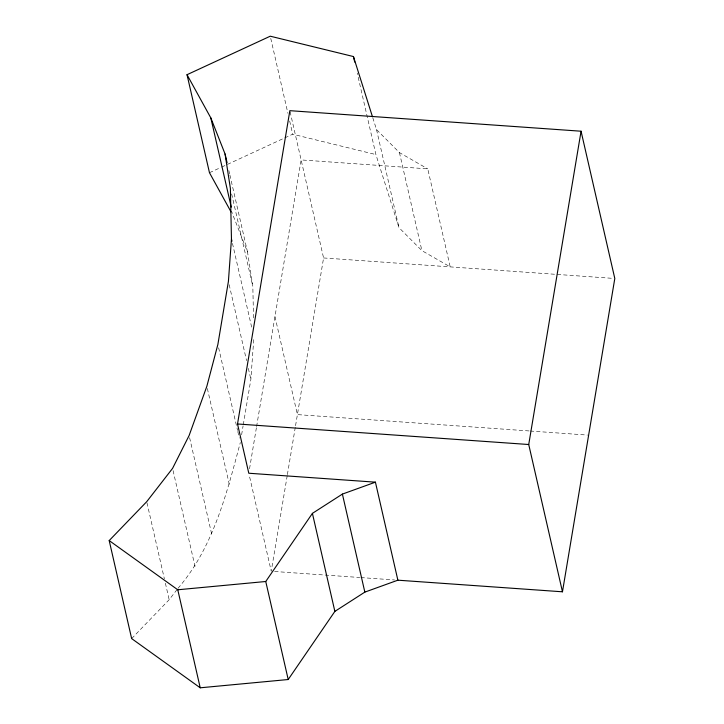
<?xml version="1.0" encoding="UTF-8"?>
<svg xmlns="http://www.w3.org/2000/svg" width="724" height="724" viewBox="0 0 724 724"><rect width="100%" height="100%" fill="white"/><g stroke="black" fill="none" stroke-linecap="round" stroke-linejoin="round"><path stroke-width="0.54" stroke-dasharray="3.62 2.71" d="M243.282 424.789L250.866 379.394L253.907 337.013M241.617 434.753L243.092 425.893M249.536 468.79L256.405 427.685M256.595 426.572L301.13 159.932L427.757 168.864L450.21 266.885L421.893 250.631L398.978 227.626L375.901 154.574L357.231 73.07M287.211 475.713L271.247 571.254L249.3 475.442M287.392 474.6L295.374 426.825M295.555 425.712L323.583 257.952L290.098 111.767M178.004 588.313C213.2 547.597 226.766 493.37 240.323 442.509M131.65 638.595L169.163 599.707L177.326 589.191M209.471 172.719L220.639 167.552M221.653 167.081L292.695 134.221L375.901 154.574M323.583 257.952L613.671 278.414M529.036 430.943L297.41 414.608L274.966 316.587M530.167 431.024L587.508 435.07M274.604 571.498L359.774 577.499M360.896 577.58L394.508 579.951M372.788 117.786L376.525 129.596L399.44 152.61L427.757 168.864M253.5 317.917L252.839 286.46L247.527 252.052L233.273 215.933L232.513 212.63M399.44 152.61L421.893 250.631M376.525 129.596L398.978 227.626M270.758 38.399L287.908 113.297M289.672 121.008L292.695 134.221M228.865 170.556L229.617 173.86M229.87 174.955L247.527 252.052M231.644 193.942L252.839 286.46M232.467 243.391L251.889 328.198M229.173 284.677L246.576 360.67M248.341 368.38L250.866 379.394M218.63 347.782L237.544 430.391M237.798 431.495L239.309 438.101M207.354 388.507L229.3 484.329M189.616 437.73L211.562 533.552M173.072 470.591L195.018 566.412M146.963 502.782L164.366 578.784M165.38 583.182L169.163 599.707"/><path stroke-width="1.09" d="M372.453 116.709L353.448 56.553L270.251 36.2L187.027 74.699L210.82 117.912L225.083 154.031L230.386 188.439L231.454 238.992L228.413 281.374L217.87 344.479L206.847 386.308L189.109 435.531L172.565 468.392L146.71 501.687L109.197 540.575L131.65 638.595L200.222 687.8L288.206 679.519L334.868 611.391L364.842 592.114L397.874 580.186L562.467 591.798L614.803 278.496L581.064 131.216L289.853 110.672L237.517 423.974L248.794 473.234L375.421 482.166L397.874 580.186M562.467 591.798L528.728 444.518L581.064 131.216M288.206 679.519L265.753 581.499L312.415 513.37L342.398 494.094L375.421 482.166M109.197 540.575L177.778 589.779L265.753 581.499M237.517 423.974L528.728 444.518M231.11 212.005L209.471 172.719L187.027 74.699M353.448 56.553L354.715 62.056M342.398 494.094L364.842 592.114M312.415 513.37L334.868 611.391M225.083 154.031L227.101 162.846M210.82 117.912L231.255 207.127M231.454 238.992L231.961 241.192M177.778 589.779L200.222 687.8"/></g></svg>
